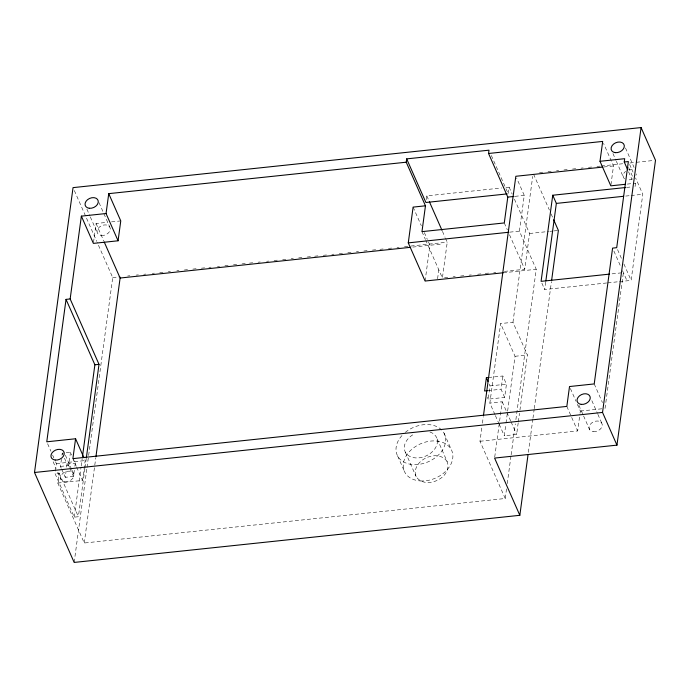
<?xml version="1.0" encoding="UTF-8"?>
<svg xmlns="http://www.w3.org/2000/svg" width="690" height="690" viewBox="0 0 690 690"><rect width="100%" height="100%" fill="white"/><g stroke="black" fill="none" stroke-linecap="round" stroke-linejoin="round"><path stroke-width="0.52" stroke-dasharray="3.45 2.59" d="M84.879 468.777L78.384 516.724L74.27 517.155L55.036 473.547L56.382 463.611L55.545 461.714M506.52 488.9L505.227 498.499L84.258 543.013L57.813 483.052L59.15 473.116L55.036 473.547M61.255 468.234L60.453 466.414L61.419 459.281M61.971 455.202L62.247 453.166L70.484 452.295L71.682 455.02M93.521 242.345L96.065 223.517L107.39 222.318M74.322 470.33L73.494 476.445L65.265 477.316L66.093 471.201M66.645 467.121L67.059 464.068L63.454 455.892M69.492 467.363L68.69 465.543L70.484 452.295M74.874 466.25L75.288 463.197L73.683 459.557M74.27 517.155L81.049 467.078M81.187 466.009L82.196 458.557M57.813 483.052L82.507 480.438L85.198 460.566L84.361 458.669M85.017 467.708L86.172 459.186M74.166 562.428L86.871 468.545M87.018 467.475L112.712 277.57L97.187 242.38M84.258 543.013L95.772 457.875M426.291 199.651L426.808 195.865L501.647 187.956M425.1 281.037L429.939 245.269L427.783 240.37M437.581 278.743L438.797 269.799M445.499 238.257L447.241 242.199L442.402 277.975L425.851 240.448M505.925 187.499L509.134 187.163L508.237 193.787L490.711 154.06M505.227 498.499L479.981 441.264L481.853 427.429M482.431 423.177L483.293 416.786M488.434 377.516L502.846 375.99L506.451 384.166L504.657 397.414L488.192 399.156L489.986 385.908L489.184 384.089M494.954 414.612L489.857 403.072L500.621 323.576L512.963 322.264L527.393 354.971L519.648 412.206M515.896 419.606L536.242 269.29L519.406 231.133L524.253 195.356L516.681 178.192M504.657 397.414L501.052 389.238L502.846 375.99M494.73 457.013L502.208 401.761L489.857 403.072M512.963 322.264L532.706 176.407M504.407 271.412L524.728 269.264L529.566 233.496L513.912 198.004M518.207 422.806L516.638 434.467L504.286 435.778L505.865 424.117M506.003 423.056L515.042 356.281L500.621 323.576M507.245 483.569L510.997 455.857M511.135 454.788L515.318 423.876M518.354 421.745L519.501 413.267M606.7 282.969L544.695 289.533L545.704 282.089M528.35 452.355L532.827 419.287M532.973 418.218L534.12 409.688M534.267 408.618L551.448 281.658M479.981 441.264L577.651 430.94L579.911 414.198M580.057 413.155L580.333 411.068L576.443 402.236M610.952 184.782L613.505 165.954L603.552 143.391M605.035 408.454L623.406 272.645L610.581 274.008M635.067 186.524L635.516 183.212L634.645 181.254M619.534 281.615L631.134 280.39L642.787 194.27L635.576 177.917M539.52 172.543L542.711 172.198M548.033 171.638L551.224 171.301M556.545 170.741L558.676 170.516M563.989 169.947L567.18 169.611M572.502 169.05L575.693 168.714M581.014 168.153L583.145 167.929M588.466 167.359L591.658 167.023M596.979 166.463L600.171 166.126M601.232 166.014L623.579 163.651M629.961 162.978L635.283 162.417M636.344 162.297L653.37 160.503M603.948 166.963L613.505 165.954M111.504 221.887L120.767 220.904M627.279 184.083L635.516 183.212M514.99 196.339L524.253 195.356M626.511 187.43L631.859 186.869M625.709 196.072L629.979 195.624M631.048 195.512L642.787 194.27M509.789 232.151L519.406 231.133M112.712 277.57L120.189 276.776M127.676 275.991L129.815 275.759M136.223 275.086L138.362 274.862M143.71 274.292L145.84 274.068M152.257 273.387L154.396 273.162M159.735 272.602L162.944 272.257M168.291 271.696L170.43 271.472M176.838 270.791L178.977 270.566M184.325 269.997L187.525 269.661M192.872 269.091L196.081 268.755M201.42 268.194L204.628 267.849M208.906 267.401L211.037 267.177M217.454 266.495L219.593 266.271M224.931 265.702L228.14 265.365M233.487 264.805L236.687 264.46M242.035 263.899L245.243 263.554M249.513 263.106L252.721 262.769M258.069 262.2L260.208 261.976M266.616 261.294L268.755 261.07M274.103 260.51L277.302 260.164M282.65 259.604L285.858 259.259M291.197 258.698L293.336 258.474M298.684 257.905L301.884 257.568M307.231 256.999L310.44 256.663M314.709 256.214L317.918 255.869M323.265 255.309L326.465 254.972M331.812 254.403L333.951 254.179M339.29 253.61L342.499 253.273M347.846 252.713L351.055 252.368M356.394 251.807L358.533 251.583M363.88 251.013L367.08 250.677M372.428 250.108L375.636 249.771M379.905 249.314L383.114 248.978M388.461 248.417L391.661 248.072M397.009 247.512L399.148 247.287M404.487 246.718L409.834 246.157M410.904 246.037L447.241 242.199M529.566 233.496L548.774 231.461M549.844 231.348L553.044 231.012M554.113 230.9L558.374 230.451M412.793 247.08L442.29 243.958M444.541 277.742L447.75 277.406M453.089 276.845L455.227 276.612M460.575 276.052L463.784 275.707M469.131 275.146L471.27 274.922M477.678 274.24L480.887 273.904M485.165 273.447L489.443 272.998M493.721 272.541L495.86 272.317M503.312 272.766L536.242 269.29M607.769 282.857L618.464 281.727M515.042 356.281L527.393 354.971M489.986 385.908L506.451 384.166M487.675 390.652L501.052 389.238M56.382 463.611L85.198 460.566M67.059 464.068L75.288 463.197M580.333 411.068L601.947 408.782M60.453 466.414L68.69 465.543M447.146 461.558C437.857 447.801 410.222 460.704 416.173 476.695C425.463 490.452 453.097 477.54 447.146 461.558L436.33 437.029M625.485 147.988L634.076 167.454M629.634 164.453L633.032 172.146M628.59 167.515L632.911 177.33M628.573 171.81L632.031 179.659M612.936 153.516L615.937 160.33M616.368 161.305L623.665 177.856M617.559 249.607L621.802 259.224M623.924 264.037L631.134 280.39M613.893 251.065L620.81 266.763M622.544 270.687L627.02 280.821M533.56 174.182L549.395 210.079M551.103 213.96L552.819 217.833M509.134 187.163L512.17 194.062M594.219 383.925L602.439 402.563M541.891 283.167L544.695 289.533M591.856 400.692L597.437 413.345M597.868 414.319L601.723 423.082M504.286 222.939L507.331 229.839M509.505 234.764L524.728 269.264M578.867 405.254L583.162 414.992M583.593 415.958L589.605 429.585M570.389 388.496L576.012 401.252M566.826 406.41L577.651 430.94M426.808 195.865L428.982 200.799M442.463 231.357L445.067 237.274M502.208 401.761L506.451 411.387M506.874 412.344L510.695 421.004M511.118 421.961L516.638 434.467M413.112 207.112L421.314 225.699M424.333 232.547L427.352 239.396M421.97 231.642L425.42 239.464M487.39 397.337L488.192 399.156M495.377 415.57L498.767 423.272M499.198 424.229L504.286 435.778M444.067 433.251L451.277 449.604M405.358 452.166L416.173 476.695M397.613 455.943L404.832 472.296M99.015 202.636L109.745 226.967M96.065 223.517L103.793 241.034M86.888 209.139L89.89 215.953M90.321 216.927L97.618 233.479M74.339 190.569L96.755 241.397M72.89 458.634L76.236 466.224M76.65 467.173L82.507 480.438M65.386 455.219L71.657 469.433M72.071 470.382L73.33 473.228M69.888 468.268L73.494 476.445M62.247 453.166L63.049 454.977M61.66 469.14L65.265 477.316M47.601 443.705L50.948 451.286M52.621 455.081L53.872 457.927M59.15 473.116L78.384 516.724M53.156 461.774L56.088 468.415M57.753 472.202L61.1 479.791M636.318 173.906A6.9 4.985 -23.8 0 1 635.904 175.295M632.402 178.839A6.9 4.985 -23.8 0 1 627.331 179.9M624.562 178.839A6.9 4.985 -23.8 0 1 625.58 171.344M628.719 169.662A6.9 4.985 -23.8 0 1 633.644 169.662M429.913 432A17.25 12.472 -23.8 0 1 432.716 451.381A17.25 12.472 -23.8 0 1 407.238 454.607A17.25 12.472 -23.8 0 1 414.164 433.993M405.28 432.389A25.866 18.699 -23.8 0 1 445.162 435.968A25.866 18.699 -23.8 0 1 414.319 464.637A25.866 18.699 -23.8 0 1 402.443 435.028M64.8 481.853A6.96 5.028 -23.8 0 0 73.821 474.444A6.96 5.028 -23.8 0 0 63.032 473.228A6.96 5.028 -23.8 0 0 64.8 481.853M101.283 235.523A6.9 4.985 -23.8 0 0 110.228 228.174A6.9 4.985 -23.8 0 0 99.533 226.967A6.9 4.985 -23.8 0 0 101.283 235.523M593.271 431.638A6.9 4.985 -23.8 0 0 602.215 424.29A6.9 4.985 -23.8 0 0 591.511 423.082A6.9 4.985 -23.8 0 0 593.271 431.638M420.288 480.93A25.866 18.699 -23.8 0 0 452.373 452.321A25.866 18.699 -23.8 0 0 411.499 449.595A25.866 18.699 -23.8 0 0 420.288 480.93"/><path stroke-width="1.03" d="M34.5 472.495L73.045 187.628L641.079 127.572L655.5 160.278L616.955 445.136L494.592 458.074L519.829 515.309L74.166 562.428L34.5 472.495L602.534 412.43L616.955 445.136M86.319 458.117L99.006 364.355L70.156 298.943L66.042 299.382L46.765 441.807L75.581 438.762L83.939 457.72M70.156 298.943L81.36 216.134L106.053 213.529L118.076 240.784L93.383 243.389L81.36 216.134M75.581 438.762L72.89 458.634L566.826 406.41L569.517 386.538L594.219 383.925L612.591 248.115L616.705 247.684L628.357 161.564L624.243 162.003L624.692 158.691L599.998 161.296L602.689 141.424L488.555 153.491L489.003 150.179L406.677 158.881L406.229 162.202L425.463 205.801L421.97 231.642L504.286 222.939L507.788 197.099L488.555 153.491M106.053 213.529L108.744 193.649L406.229 162.202M82.49 456.426L94.884 364.794L66.042 299.382M118.076 240.784L120.767 220.904L108.744 193.649M95.919 456.815L120.112 278.027L104.225 242.009M503.312 272.766L425.1 281.037L408.273 242.88L413.112 207.112L425.463 205.801M488.434 377.516L486.381 377.732L484.587 390.98L487.675 390.652M483.44 415.725L515.835 176.278L602.888 167.075M625.442 187.542L552.742 195.236L541.089 281.356L609.511 274.12M545.842 281.02L556.347 203.412L552.742 195.236M519.829 515.309L528.066 454.494M551.595 280.589L558.374 230.451L553.673 219.774M602.534 412.43L641.079 127.572M507.167 193.899L425.911 202.489L406.677 158.881M625.218 184.308L610.814 185.826L599.998 161.296M507.788 197.099L513.955 196.443M556.347 203.412L623.579 196.296M408.273 242.88L508.72 232.263M120.112 278.027L410.645 247.305M94.884 364.794L99.006 364.355M624.243 162.003L627.71 169.852M429.413 201.782L442.023 230.365M486.381 377.732L487.985 381.363M55.183 460.049A6.96 5.028 -23.8 0 0 64.204 452.64A6.96 5.028 -23.8 0 0 53.415 451.424A6.96 5.028 -23.8 0 0 55.183 460.049M89.269 208.268A6.9 4.985 -23.8 0 0 98.213 200.928A6.9 4.985 -23.8 0 0 87.509 199.712A6.9 4.985 -23.8 0 0 89.269 208.268M615.308 152.645A6.9 4.985 -23.8 0 0 624.252 145.305A6.9 4.985 -23.8 0 0 613.557 144.089A6.9 4.985 -23.8 0 0 615.308 152.645M581.247 404.383A6.9 4.985 -23.8 0 0 590.192 397.035A6.9 4.985 -23.8 0 0 579.496 395.827A6.9 4.985 -23.8 0 0 581.247 404.383"/></g></svg>
